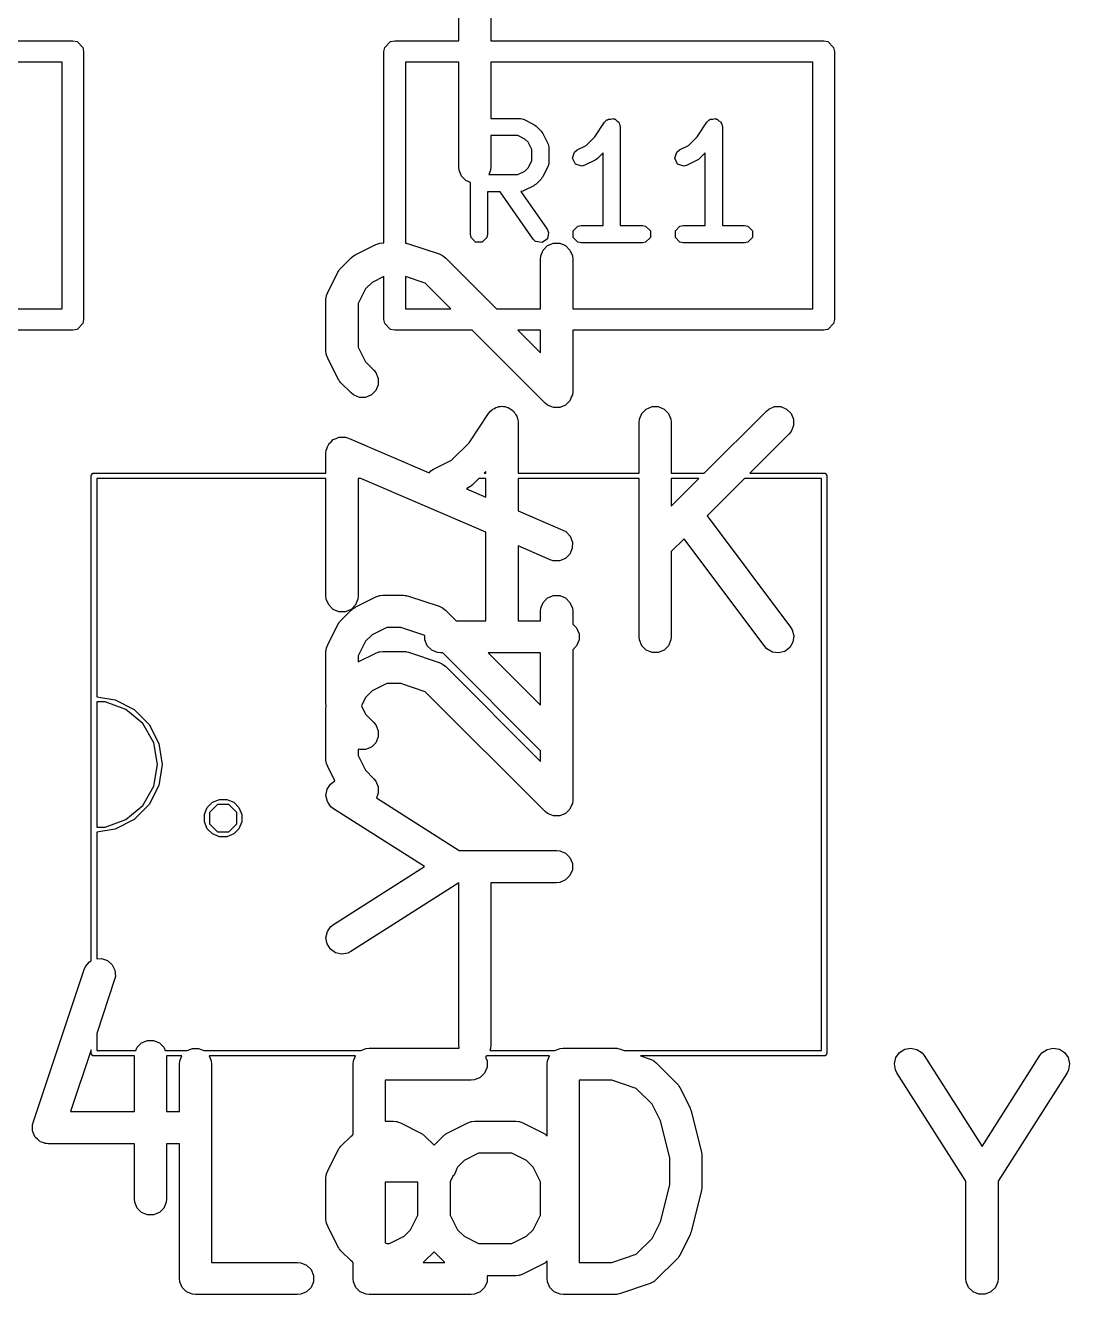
# Model space of a CAD drawing. Extents: x 0.58 to 7.69, y -5.21 to -0.56.
# Drawn here: x 4.4873 to 4.679, y -2.2268 to -1.9937 of the extents above; entities that cross this region are included whole.
import ezdxf

# ---------------------------------------------------------------- set-up
doc = ezdxf.new("R2010")
doc.units = 0
doc.header["$MEASUREMENT"] = 0
doc.layers.add('BLACK', color=7, linetype='CONTINUOUS')

msp = doc.modelspace()

# ---------------------------------------------------------------- linework, layer by layer
at = {"layer": 'BLACK', "linetype": 'CONTINUOUS'}
for p, q in [((4.56688, -1.99656), (4.56688, -1.98977)), ((4.57279, -1.98977), (4.57279, -1.99656)), ((4.41732, -1.99656), (4.49606, -1.99656)), ((4.49606, -1.99656), (4.49682, -1.99671)), ((4.49682, -1.99671), (4.49788, -1.99778)), ((4.5533, -1.99778), (4.55436, -1.99671)), ((4.55436, -1.99671), (4.55512, -1.99656)), ((4.55512, -1.99656), (4.56688, -1.99656)), ((4.57279, -1.99656), (4.63386, -1.99656)), ((4.63386, -1.99656), (4.63461, -1.99671)), ((4.63461, -1.99671), (4.63568, -1.99778)), ((4.49788, -1.99778), (4.49803, -1.99853)), ((4.49803, -1.99853), (4.49803, -2.04774)), ((4.55315, -1.99853), (4.5533, -1.99778)), ((4.55315, -2.03368), (4.55315, -1.99853)), ((4.63568, -1.99778), (4.63583, -1.99853)), ((4.63583, -1.99853), (4.63583, -2.04774)), ((4.49409, -2.0005), (4.41929, -2.0005)), ((4.49409, -2.04578), (4.49409, -2.0005)), ((4.56688, -2.0005), (4.55709, -2.0005)), ((4.55709, -2.0005), (4.55709, -2.03371)), ((4.56688, -2.01976), (4.56688, -2.0005)), ((4.57279, -2.0005), (4.57279, -2.01082)), ((4.63189, -2.0005), (4.57279, -2.0005)), ((4.63189, -2.04578), (4.63189, -2.0005)), ((4.57279, -2.01082), (4.57808, -2.01082)), ((4.57808, -2.01082), (4.57816, -2.01084)), ((4.57816, -2.01084), (4.5782, -2.01082)), ((4.5782, -2.01082), (4.57844, -2.01089)), ((4.57844, -2.01089), (4.57869, -2.01094)), ((4.57869, -2.01094), (4.57871, -2.01097)), ((4.57871, -2.01097), (4.57879, -2.01099)), ((4.59424, -2.01106), (4.59435, -2.01094)), ((4.59435, -2.01094), (4.59481, -2.01094)), ((4.59481, -2.01094), (4.59526, -2.01085)), ((4.59526, -2.01085), (4.5954, -2.01094)), ((4.5954, -2.01094), (4.59556, -2.01094)), ((4.59556, -2.01094), (4.59588, -2.01126)), ((4.61299, -2.01106), (4.6131, -2.01094)), ((4.6131, -2.01094), (4.61356, -2.01094)), ((4.61356, -2.01094), (4.61401, -2.01085)), ((4.61401, -2.01085), (4.61415, -2.01094)), ((4.61415, -2.01094), (4.61431, -2.01094)), ((4.61431, -2.01094), (4.61463, -2.01126)), ((4.57879, -2.01099), (4.58066, -2.01192)), ((4.58066, -2.01192), (4.58086, -2.01208)), ((4.58086, -2.01208), (4.58107, -2.01222)), ((4.58107, -2.01222), (4.58201, -2.01316)), ((4.58201, -2.01316), (4.58215, -2.01337)), ((4.59186, -2.0142), (4.59365, -2.01152)), ((4.59365, -2.01152), (4.59408, -2.01109)), ((4.59408, -2.01109), (4.59424, -2.01106)), ((4.59588, -2.01126), (4.59627, -2.01152)), ((4.59627, -2.01152), (4.5963, -2.01168)), ((4.5963, -2.01168), (4.59641, -2.01179)), ((4.59641, -2.01179), (4.59653, -2.0124)), ((4.59653, -2.0124), (4.59653, -2.03051)), ((4.61061, -2.0142), (4.61239, -2.01152)), ((4.61239, -2.01152), (4.61283, -2.01109)), ((4.61283, -2.01109), (4.61299, -2.01106)), ((4.61463, -2.01126), (4.61501, -2.01152)), ((4.61501, -2.01152), (4.61504, -2.01168)), ((4.61504, -2.01168), (4.61516, -2.01179)), ((4.61516, -2.01179), (4.61528, -2.0124)), ((4.61528, -2.0124), (4.61528, -2.03051)), ((4.57771, -2.01397), (4.57279, -2.01397)), ((4.57279, -2.01397), (4.57279, -2.01976)), ((4.57903, -2.01463), (4.57771, -2.01397)), ((4.5796, -2.0152), (4.57903, -2.01463)), ((4.58026, -2.01652), (4.5796, -2.0152)), ((4.58215, -2.01337), (4.5823, -2.01357)), ((4.5823, -2.01357), (4.58324, -2.01544)), ((4.58324, -2.01544), (4.58326, -2.01552)), ((4.58326, -2.01552), (4.58329, -2.01554)), ((4.58329, -2.01554), (4.58334, -2.01579)), ((4.59027, -2.01579), (4.59186, -2.0142)), ((4.60902, -2.01579), (4.61061, -2.0142)), ((4.58026, -2.01859), (4.58026, -2.01652)), ((4.58334, -2.01579), (4.5834, -2.01603)), ((4.5834, -2.01603), (4.58339, -2.01607)), ((4.58339, -2.01607), (4.58341, -2.01615)), ((4.58341, -2.01615), (4.58341, -2.01896)), ((4.58776, -2.01813), (4.58814, -2.01699)), ((4.58814, -2.01699), (4.58863, -2.01661)), ((4.58863, -2.01661), (4.59027, -2.01579)), ((4.59338, -2.01713), (4.59232, -2.0182)), ((4.59338, -2.03051), (4.59338, -2.01713)), ((4.60651, -2.01813), (4.60689, -2.01699)), ((4.60689, -2.01699), (4.60738, -2.01661)), ((4.60738, -2.01661), (4.60902, -2.01579)), ((4.61213, -2.01713), (4.61107, -2.0182)), ((4.61213, -2.03051), (4.61213, -2.01713)), ((4.56694, -2.02034), (4.56688, -2.01976)), ((4.57279, -2.01976), (4.57273, -2.02034)), ((4.57903, -2.02048), (4.5796, -2.0199)), ((4.5796, -2.0199), (4.58026, -2.01859)), ((4.58324, -2.01966), (4.5823, -2.02154)), ((4.58326, -2.01959), (4.58324, -2.01966)), ((4.58329, -2.01956), (4.58326, -2.01959)), ((4.58334, -2.01931), (4.58329, -2.01956)), ((4.5834, -2.01907), (4.58334, -2.01931)), ((4.58341, -2.01896), (4.58339, -2.01903)), ((4.58339, -2.01903), (4.5834, -2.01907)), ((4.5883, -2.01921), (4.58776, -2.01813)), ((4.58944, -2.01959), (4.5883, -2.01921)), ((4.59004, -2.01943), (4.58944, -2.01959)), ((4.59191, -2.01849), (4.59004, -2.01943)), ((4.59211, -2.01834), (4.59191, -2.01849)), ((4.59232, -2.0182), (4.59211, -2.01834)), ((4.60705, -2.01921), (4.60651, -2.01813)), ((4.60819, -2.01959), (4.60705, -2.01921)), ((4.60878, -2.01943), (4.60819, -2.01959)), ((4.61066, -2.01849), (4.60878, -2.01943)), ((4.61086, -2.01834), (4.61066, -2.01849)), ((4.61107, -2.0182), (4.61086, -2.01834)), ((4.56738, -2.0214), (4.56694, -2.02034)), ((4.5682, -2.02222), (4.56738, -2.0214)), ((4.56901, -2.02256), (4.5682, -2.02222)), ((4.56901, -2.03208), (4.56901, -2.02256)), ((4.57273, -2.02034), (4.5724, -2.02113)), ((4.5724, -2.02113), (4.57771, -2.02113)), ((4.57771, -2.02113), (4.57903, -2.02048)), ((4.58201, -2.02195), (4.58107, -2.02288)), ((4.58215, -2.02174), (4.58201, -2.02195)), ((4.5823, -2.02154), (4.58215, -2.02174)), ((4.57445, -2.02428), (4.57216, -2.02428)), ((4.57216, -2.02428), (4.57216, -2.03208)), ((4.58054, -2.03298), (4.57445, -2.02428)), ((4.57844, -2.02421), (4.57828, -2.02426)), ((4.57828, -2.02426), (4.58312, -2.03118)), ((4.57869, -2.02416), (4.57844, -2.02421)), ((4.57871, -2.02414), (4.57869, -2.02416)), ((4.57879, -2.02412), (4.57871, -2.02414)), ((4.58066, -2.02318), (4.57879, -2.02412)), ((4.58086, -2.02302), (4.58066, -2.02318)), ((4.58107, -2.02288), (4.58086, -2.02302)), ((4.58312, -2.03118), (4.58337, -2.03174)), ((4.58337, -2.03174), (4.58316, -2.03293)), ((4.58788, -2.03148), (4.58873, -2.03063)), ((4.58788, -2.03268), (4.58788, -2.03148)), ((4.58873, -2.03063), (4.58933, -2.03051)), ((4.58933, -2.03051), (4.59338, -2.03051)), ((4.59653, -2.03051), (4.60058, -2.03051)), ((4.60058, -2.03051), (4.60118, -2.03063)), ((4.60118, -2.03063), (4.60204, -2.03148)), ((4.60204, -2.03148), (4.60204, -2.03268)), ((4.60663, -2.03148), (4.60748, -2.03063)), ((4.60663, -2.03268), (4.60663, -2.03148)), ((4.60748, -2.03063), (4.60808, -2.03051)), ((4.60808, -2.03051), (4.61213, -2.03051)), ((4.61528, -2.03051), (4.61933, -2.03051)), ((4.61933, -2.03051), (4.61993, -2.03063)), ((4.61993, -2.03063), (4.62078, -2.03148)), ((4.62078, -2.03148), (4.62078, -2.03268)), ((4.54789, -2.03587), (4.55164, -2.034)), ((4.55164, -2.034), (4.55218, -2.03379)), ((4.55218, -2.03379), (4.55229, -2.03378)), ((4.55229, -2.03378), (4.55239, -2.03374)), ((4.55239, -2.03374), (4.55296, -2.03368)), ((4.55296, -2.03368), (4.55315, -2.03368)), ((4.55709, -2.03371), (4.55719, -2.03373)), ((4.55719, -2.03373), (4.55729, -2.03374)), ((4.55729, -2.03374), (4.55736, -2.03377)), ((4.55736, -2.03377), (4.55765, -2.03383)), ((4.55765, -2.03383), (4.56327, -2.03571)), ((4.56913, -2.03268), (4.56901, -2.03208)), ((4.56998, -2.03354), (4.56913, -2.03268)), ((4.57119, -2.03354), (4.56998, -2.03354)), ((4.57204, -2.03268), (4.57119, -2.03354)), ((4.57216, -2.03208), (4.57204, -2.03268)), ((4.58099, -2.03341), (4.58054, -2.03298)), ((4.58217, -2.03362), (4.58099, -2.03341)), ((4.58316, -2.03293), (4.58217, -2.03362)), ((4.58238, -2.035), (4.58319, -2.03418)), ((4.58319, -2.03418), (4.58426, -2.03374)), ((4.58426, -2.03374), (4.58541, -2.03374)), ((4.58541, -2.03374), (4.58648, -2.03418)), ((4.58648, -2.03418), (4.58729, -2.035)), ((4.58873, -2.03354), (4.58788, -2.03268)), ((4.58933, -2.03366), (4.58873, -2.03354)), ((4.60058, -2.03366), (4.58933, -2.03366)), ((4.60118, -2.03354), (4.60058, -2.03366)), ((4.60204, -2.03268), (4.60118, -2.03354)), ((4.60748, -2.03354), (4.60663, -2.03268)), ((4.60808, -2.03366), (4.60748, -2.03354)), ((4.61933, -2.03366), (4.60808, -2.03366)), ((4.61993, -2.03354), (4.61933, -2.03366)), ((4.62078, -2.03268), (4.61993, -2.03354)), ((4.54525, -2.0383), (4.54713, -2.03642)), ((4.54713, -2.03642), (4.54735, -2.03624)), ((4.54735, -2.03624), (4.5474, -2.03618)), ((4.5474, -2.03618), (4.54749, -2.03612)), ((4.54749, -2.03612), (4.54757, -2.03606)), ((4.54757, -2.03606), (4.54765, -2.03603)), ((4.54765, -2.03603), (4.54789, -2.03587)), ((4.56327, -2.03571), (4.5638, -2.03595)), ((4.5638, -2.03595), (4.56388, -2.03602)), ((4.56388, -2.03602), (4.56398, -2.03606)), ((4.56398, -2.03606), (4.56443, -2.03642)), ((4.56443, -2.03642), (4.57378, -2.04578)), ((4.58188, -2.03664), (4.58194, -2.03606)), ((4.58194, -2.03606), (4.58238, -2.035)), ((4.58729, -2.035), (4.58773, -2.03606)), ((4.58773, -2.03606), (4.58779, -2.03664)), ((4.5447, -2.03907), (4.54486, -2.03882)), ((4.54486, -2.03882), (4.54488, -2.03875)), ((4.54488, -2.03875), (4.54495, -2.03866)), ((4.54495, -2.03866), (4.54501, -2.03858)), ((4.54501, -2.03858), (4.54507, -2.03852)), ((4.54507, -2.03852), (4.54525, -2.0383)), ((4.58188, -2.04578), (4.58188, -2.03664)), ((4.58779, -2.03664), (4.58779, -2.04578)), ((4.54282, -2.04281), (4.5447, -2.03907)), ((4.55096, -2.04094), (4.54977, -2.04213)), ((4.55315, -2.03984), (4.55096, -2.04094)), ((4.55315, -2.04774), (4.55315, -2.03984)), ((4.56074, -2.04109), (4.55709, -2.03987)), ((4.55709, -2.03987), (4.55709, -2.04578)), ((4.56543, -2.04578), (4.56074, -2.04109)), ((4.54251, -2.04414), (4.54257, -2.04356)), ((4.54257, -2.04356), (4.54261, -2.04346)), ((4.54261, -2.04346), (4.54262, -2.04336)), ((4.54262, -2.04336), (4.54282, -2.04281)), ((4.54977, -2.04213), (4.54842, -2.04483)), ((4.41929, -2.04578), (4.49409, -2.04578)), ((4.54251, -2.05351), (4.54251, -2.04414)), ((4.54842, -2.04483), (4.54842, -2.05281)), ((4.55709, -2.04578), (4.56543, -2.04578)), ((4.57378, -2.04578), (4.58188, -2.04578)), ((4.58779, -2.04578), (4.63189, -2.04578)), ((4.49803, -2.04774), (4.49788, -2.0485)), ((4.5533, -2.0485), (4.55315, -2.04774)), ((4.63583, -2.04774), (4.63568, -2.0485)), ((4.49606, -2.04971), (4.41732, -2.04971)), ((4.49682, -2.04956), (4.49606, -2.04971)), ((4.49788, -2.0485), (4.49682, -2.04956)), ((4.55436, -2.04956), (4.5533, -2.0485)), ((4.55512, -2.04971), (4.55436, -2.04956)), ((4.56936, -2.04971), (4.55512, -2.04971)), ((4.58275, -2.0631), (4.56936, -2.04971)), ((4.57772, -2.04971), (4.58188, -2.05388)), ((4.58188, -2.04971), (4.57772, -2.04971)), ((4.58188, -2.05388), (4.58188, -2.04971)), ((4.63386, -2.04971), (4.58779, -2.04971)), ((4.58779, -2.04971), (4.58779, -2.06101)), ((4.63461, -2.04956), (4.63386, -2.04971)), ((4.63568, -2.0485), (4.63461, -2.04956)), ((4.54842, -2.05281), (4.54977, -2.05551)), ((4.54257, -2.05409), (4.54251, -2.05351)), ((4.54261, -2.05418), (4.54257, -2.05409)), ((4.54262, -2.05429), (4.54261, -2.05418)), ((4.54282, -2.05483), (4.54262, -2.05429)), ((4.5447, -2.05858), (4.54282, -2.05483)), ((4.54977, -2.05551), (4.5513, -2.05705)), ((4.5513, -2.05705), (4.55167, -2.05749)), ((4.55167, -2.05749), (4.55211, -2.05856)), ((4.54486, -2.05883), (4.5447, -2.05858)), ((4.54488, -2.0589), (4.54486, -2.05883)), ((4.54495, -2.05898), (4.54488, -2.0589)), ((4.54501, -2.05907), (4.54495, -2.05898)), ((4.54507, -2.05912), (4.54501, -2.05907)), ((4.54525, -2.05935), (4.54507, -2.05912)), ((4.54713, -2.06122), (4.54525, -2.05935)), ((4.55211, -2.05971), (4.55167, -2.06077)), ((4.55211, -2.05856), (4.55211, -2.05971)), ((4.54757, -2.06159), (4.54713, -2.06122)), ((4.54864, -2.06203), (4.54757, -2.06159)), ((4.54979, -2.06203), (4.54864, -2.06203)), ((4.55086, -2.06159), (4.54979, -2.06203)), ((4.55167, -2.06077), (4.55086, -2.06159)), ((4.5876, -2.0619), (4.58729, -2.06265)), ((4.58773, -2.06158), (4.5876, -2.0619)), ((4.58779, -2.06101), (4.58773, -2.06158)), ((4.57235, -2.06499), (4.57271, -2.06455)), ((4.57271, -2.06455), (4.57296, -2.06439)), ((4.57296, -2.06439), (4.57316, -2.06418)), ((4.57316, -2.06418), (4.57343, -2.06407)), ((4.57343, -2.06407), (4.57367, -2.06391)), ((4.57367, -2.06391), (4.57396, -2.06385)), ((4.57396, -2.06385), (4.57423, -2.06374)), ((4.57423, -2.06374), (4.57452, -2.06374)), ((4.57452, -2.06374), (4.5748, -2.06368)), ((4.5748, -2.06368), (4.57509, -2.06374)), ((4.57509, -2.06374), (4.57538, -2.06374)), ((4.57538, -2.06374), (4.57565, -2.06385)), ((4.57565, -2.06385), (4.57593, -2.06391)), ((4.57593, -2.06391), (4.57617, -2.06407)), ((4.57617, -2.06407), (4.57644, -2.06418)), ((4.57644, -2.06418), (4.57665, -2.06438)), ((4.57665, -2.06438), (4.57689, -2.06454)), ((4.57689, -2.06454), (4.57705, -2.06479)), ((4.58319, -2.06346), (4.58275, -2.0631)), ((4.58395, -2.06377), (4.58319, -2.06346)), ((4.58426, -2.0639), (4.58395, -2.06377)), ((4.58541, -2.0639), (4.58426, -2.0639)), ((4.58426, -2.0639), (4.58426, -2.0639)), ((4.58648, -2.06346), (4.58541, -2.0639)), ((4.58729, -2.06265), (4.58648, -2.06346)), ((4.60047, -2.06499), (4.60128, -2.06418)), ((4.60128, -2.06418), (4.60235, -2.06374)), ((4.60235, -2.06374), (4.6035, -2.06374)), ((4.6035, -2.06374), (4.60457, -2.06418)), ((4.60457, -2.06418), (4.60538, -2.06499)), ((4.61194, -2.07594), (4.62333, -2.06455)), ((4.62333, -2.06455), (4.62378, -2.06418)), ((4.62378, -2.06418), (4.62485, -2.06374)), ((4.62485, -2.06374), (4.626, -2.06374)), ((4.626, -2.06374), (4.62706, -2.06418)), ((4.62706, -2.06418), (4.62788, -2.06499)), ((4.56876, -2.07038), (4.57235, -2.065)), ((4.57235, -2.065), (4.57235, -2.06499)), ((4.57235, -2.06499), (4.57235, -2.06499)), ((4.57235, -2.065), (4.57235, -2.065)), ((4.57705, -2.06479), (4.57726, -2.06499)), ((4.57726, -2.06499), (4.57737, -2.06526)), ((4.57737, -2.06526), (4.57753, -2.0655)), ((4.57753, -2.0655), (4.57759, -2.06579)), ((4.57759, -2.06579), (4.5777, -2.06606)), ((4.5777, -2.06606), (4.57776, -2.06663)), ((4.57776, -2.06663), (4.57776, -2.06663)), ((4.57776, -2.06663), (4.57776, -2.06663)), ((4.57776, -2.06663), (4.57776, -2.06663)), ((4.57776, -2.06663), (4.57776, -2.07594)), ((4.59997, -2.06663), (4.60003, -2.06606)), ((4.59997, -2.07594), (4.59997, -2.06663)), ((4.60003, -2.06606), (4.60047, -2.06499)), ((4.60538, -2.06499), (4.60582, -2.06606)), ((4.60582, -2.06606), (4.60588, -2.06663)), ((4.60588, -2.06663), (4.60588, -2.07594)), ((4.62788, -2.06499), (4.62832, -2.06606)), ((4.62832, -2.06606), (4.62832, -2.06721)), ((4.62751, -2.06872), (4.6203, -2.07594)), ((4.62788, -2.06828), (4.62751, -2.06872)), ((4.62832, -2.06721), (4.62788, -2.06828)), ((4.54258, -2.07165), (4.5428, -2.07113)), ((4.5428, -2.07113), (4.54301, -2.07062)), ((4.54301, -2.07062), (4.54302, -2.0706)), ((4.54302, -2.0706), (4.54303, -2.07059)), ((4.54303, -2.07059), (4.54343, -2.0702)), ((4.54343, -2.0702), (4.54382, -2.0698)), ((4.54382, -2.0698), (4.54384, -2.06979)), ((4.54384, -2.06979), (4.54385, -2.06978)), ((4.54385, -2.06978), (4.54437, -2.06957)), ((4.54437, -2.06957), (4.54489, -2.06936)), ((4.54489, -2.06936), (4.54491, -2.06936)), ((4.54491, -2.06936), (4.54492, -2.06935)), ((4.54492, -2.06935), (4.54548, -2.06936)), ((4.54548, -2.06936), (4.54604, -2.06936)), ((4.54604, -2.06936), (4.54606, -2.06937)), ((4.54606, -2.06937), (4.54608, -2.06937)), ((4.54608, -2.06937), (4.54663, -2.06954)), ((4.54663, -2.06954), (4.56145, -2.07589)), ((4.56555, -2.07358), (4.56876, -2.07038)), ((4.54251, -2.07226), (4.54257, -2.07168)), ((4.54251, -2.07594), (4.54251, -2.07226)), ((4.54257, -2.07168), (4.54258, -2.07166)), ((4.54258, -2.07166), (4.54258, -2.07165)), ((4.56223, -2.07524), (4.56555, -2.07358)), ((4.49947, -2.07625), (4.49974, -2.07598)), ((4.49974, -2.07598), (4.49993, -2.07594)), ((4.49993, -2.07594), (4.54251, -2.07594)), ((4.56145, -2.07589), (4.56174, -2.07555)), ((4.56174, -2.07555), (4.56223, -2.07524)), ((4.57185, -2.07564), (4.57155, -2.07594)), ((4.57155, -2.07594), (4.57185, -2.07594)), ((4.57185, -2.07594), (4.57185, -2.07564)), ((4.57776, -2.07594), (4.59997, -2.07594)), ((4.60588, -2.07594), (4.61194, -2.07594)), ((4.6203, -2.07594), (4.63393, -2.07594)), ((4.63393, -2.07594), (4.63412, -2.07598)), ((4.63412, -2.07598), (4.63439, -2.07625)), ((4.49943, -2.07644), (4.49947, -2.07625)), ((4.49943, -2.16551), (4.49943, -2.07644)), ((4.54251, -2.07694), (4.50043, -2.07694)), ((4.50043, -2.07694), (4.50043, -2.11702)), ((4.54251, -2.0985), (4.54251, -2.07694)), ((4.54842, -2.07694), (4.54842, -2.0985)), ((4.54889, -2.07694), (4.54842, -2.07694)), ((4.57185, -2.08678), (4.54889, -2.07694)), ((4.56887, -2.07849), (4.56862, -2.07865)), ((4.56894, -2.07846), (4.56887, -2.07849)), ((4.56903, -2.0784), (4.56894, -2.07846)), ((4.56911, -2.07834), (4.56903, -2.0784)), ((4.56917, -2.07828), (4.56911, -2.07834)), ((4.56939, -2.0781), (4.56917, -2.07828)), ((4.57055, -2.07694), (4.56939, -2.0781)), ((4.57185, -2.07694), (4.57055, -2.07694)), ((4.57185, -2.08035), (4.57185, -2.07694)), ((4.59997, -2.07694), (4.57776, -2.07694)), ((4.57776, -2.07694), (4.57776, -2.08288)), ((4.59997, -2.106), (4.59997, -2.07694)), ((4.60588, -2.07694), (4.60588, -2.082)), ((4.60588, -2.082), (4.61094, -2.07694)), ((4.61094, -2.07694), (4.60588, -2.07694)), ((4.6193, -2.07694), (4.61245, -2.08378)), ((4.63343, -2.07694), (4.6193, -2.07694)), ((4.63343, -2.18194), (4.63343, -2.07694)), ((4.63439, -2.07625), (4.63443, -2.07644)), ((4.63443, -2.07644), (4.63443, -2.18244)), ((4.56862, -2.07865), (4.56828, -2.07882)), ((4.56828, -2.07882), (4.57185, -2.08035)), ((4.57776, -2.08288), (4.586, -2.08642)), ((4.61245, -2.08378), (4.62778, -2.10423)), ((4.57185, -2.10305), (4.57185, -2.08678)), ((4.586, -2.08642), (4.58651, -2.08669)), ((4.58651, -2.08669), (4.58731, -2.08752)), ((4.58731, -2.08752), (4.58774, -2.08859)), ((4.58367, -2.09184), (4.57776, -2.08931)), ((4.57776, -2.08931), (4.57776, -2.10305)), ((4.58772, -2.08974), (4.58727, -2.0908)), ((4.58774, -2.08859), (4.58772, -2.08974)), ((4.60823, -2.088), (4.60588, -2.09035)), ((4.62306, -2.10778), (4.60823, -2.088)), ((4.58422, -2.09202), (4.58367, -2.09184)), ((4.58538, -2.09203), (4.58422, -2.09202)), ((4.58645, -2.0916), (4.58538, -2.09203)), ((4.58727, -2.0908), (4.58645, -2.0916)), ((4.60588, -2.09035), (4.60588, -2.106)), ((4.54257, -2.09908), (4.54251, -2.0985)), ((4.54301, -2.10014), (4.54257, -2.09908)), ((4.54789, -2.10055), (4.55164, -2.09867)), ((4.54836, -2.09908), (4.54792, -2.10014)), ((4.54842, -2.0985), (4.54836, -2.09908)), ((4.55164, -2.09867), (4.55218, -2.09847)), ((4.55218, -2.09847), (4.55229, -2.09846)), ((4.55229, -2.09846), (4.55239, -2.09842)), ((4.55239, -2.09842), (4.55296, -2.09836)), ((4.55296, -2.09836), (4.55671, -2.09836)), ((4.55671, -2.09836), (4.55701, -2.09839)), ((4.55701, -2.09839), (4.55708, -2.09839)), ((4.55708, -2.09839), (4.55719, -2.09841)), ((4.55719, -2.09841), (4.55729, -2.09842)), ((4.55729, -2.09842), (4.55736, -2.09845)), ((4.55736, -2.09845), (4.55765, -2.09851)), ((4.55765, -2.09851), (4.56327, -2.10039)), ((4.58238, -2.09968), (4.58319, -2.09886)), ((4.58319, -2.09886), (4.58426, -2.09842)), ((4.58426, -2.09842), (4.58541, -2.09842)), ((4.58541, -2.09842), (4.58648, -2.09886)), ((4.58648, -2.09886), (4.58729, -2.09968)), ((4.54382, -2.10096), (4.54301, -2.10014)), ((4.54489, -2.1014), (4.54382, -2.10096)), ((4.54604, -2.1014), (4.54489, -2.1014)), ((4.54525, -2.10298), (4.54713, -2.1011)), ((4.54711, -2.10096), (4.54604, -2.1014)), ((4.54792, -2.10014), (4.54711, -2.10096)), ((4.54713, -2.1011), (4.54735, -2.10092)), ((4.54735, -2.10092), (4.5474, -2.10086)), ((4.5474, -2.10086), (4.54749, -2.1008)), ((4.54749, -2.1008), (4.54757, -2.10074)), ((4.54757, -2.10074), (4.54765, -2.10071)), ((4.54765, -2.10071), (4.54789, -2.10055)), ((4.56327, -2.10039), (4.5638, -2.10063)), ((4.5638, -2.10063), (4.56388, -2.10069)), ((4.56388, -2.10069), (4.56398, -2.10074)), ((4.56398, -2.10074), (4.56443, -2.1011)), ((4.56443, -2.1011), (4.56638, -2.10305)), ((4.58188, -2.10132), (4.58194, -2.10074)), ((4.58188, -2.10305), (4.58188, -2.10132)), ((4.58194, -2.10074), (4.58238, -2.09968)), ((4.58729, -2.09968), (4.58773, -2.10074)), ((4.58773, -2.10074), (4.58779, -2.10132)), ((4.58779, -2.10132), (4.58779, -2.10365)), ((4.54282, -2.10749), (4.5447, -2.10374)), ((4.5447, -2.10374), (4.54486, -2.1035)), ((4.54486, -2.1035), (4.54488, -2.10342)), ((4.54488, -2.10342), (4.54495, -2.10334)), ((4.54495, -2.10334), (4.54501, -2.10325)), ((4.54501, -2.10325), (4.54507, -2.1032)), ((4.54507, -2.1032), (4.54525, -2.10298)), ((4.56638, -2.10305), (4.57185, -2.10305)), ((4.57776, -2.10305), (4.58188, -2.10305)), ((4.58779, -2.10365), (4.58851, -2.10436)), ((4.55096, -2.10562), (4.54977, -2.10681)), ((4.55366, -2.10427), (4.55096, -2.10562)), ((4.55623, -2.10427), (4.55366, -2.10427)), ((4.56066, -2.10574), (4.55623, -2.10427)), ((4.56066, -2.10658), (4.56066, -2.10574)), ((4.58851, -2.10436), (4.58895, -2.10543)), ((4.58895, -2.10543), (4.58895, -2.10658)), ((4.60003, -2.10658), (4.59997, -2.106)), ((4.60588, -2.106), (4.60582, -2.10658)), ((4.62778, -2.10423), (4.62808, -2.10473)), ((4.62808, -2.10473), (4.62837, -2.10584)), ((4.62837, -2.10584), (4.62821, -2.10698)), ((4.54251, -2.10881), (4.54257, -2.10824)), ((4.54251, -2.11819), (4.54251, -2.10881)), ((4.54257, -2.10824), (4.54261, -2.10814)), ((4.54261, -2.10814), (4.54262, -2.10803)), ((4.54262, -2.10803), (4.54282, -2.10749)), ((4.54977, -2.10681), (4.54842, -2.10951)), ((4.55164, -2.10899), (4.55218, -2.10878)), ((4.55218, -2.10878), (4.55229, -2.10877)), ((4.55229, -2.10877), (4.55239, -2.10873)), ((4.55239, -2.10873), (4.55296, -2.10867)), ((4.55296, -2.10867), (4.55671, -2.10867)), ((4.55671, -2.10867), (4.55701, -2.1087)), ((4.55701, -2.1087), (4.55708, -2.1087)), ((4.55708, -2.1087), (4.55719, -2.10872)), ((4.55719, -2.10872), (4.55729, -2.10873)), ((4.55729, -2.10873), (4.55736, -2.10876)), ((4.55736, -2.10876), (4.55765, -2.10883)), ((4.55765, -2.10883), (4.56327, -2.1107)), ((4.5611, -2.10765), (4.56066, -2.10658)), ((4.56191, -2.10846), (4.5611, -2.10765)), ((4.56298, -2.1089), (4.56191, -2.10846)), ((4.58851, -2.10765), (4.58779, -2.10836)), ((4.58779, -2.10836), (4.58779, -2.11163)), ((4.58895, -2.10658), (4.58851, -2.10765)), ((4.60047, -2.10765), (4.60003, -2.10658)), ((4.60128, -2.10846), (4.60047, -2.10765)), ((4.60235, -2.1089), (4.60128, -2.10846)), ((4.60457, -2.10846), (4.6035, -2.1089)), ((4.60538, -2.10765), (4.60457, -2.10846)), ((4.60582, -2.10658), (4.60538, -2.10765)), ((4.62345, -2.1082), (4.62306, -2.10778)), ((4.62444, -2.10879), (4.62345, -2.1082)), ((4.62558, -2.10895), (4.62444, -2.10879)), ((4.6267, -2.10867), (4.62558, -2.10895)), ((4.62762, -2.10798), (4.6267, -2.10867)), ((4.62821, -2.10698), (4.62762, -2.10798)), ((4.54842, -2.1106), (4.55164, -2.10899)), ((4.54842, -2.10951), (4.54842, -2.1106)), ((4.56355, -2.10896), (4.56298, -2.1089)), ((4.56327, -2.1107), (4.5638, -2.11094)), ((4.56393, -2.10896), (4.56355, -2.10896)), ((4.5638, -2.11094), (4.56388, -2.11101)), ((4.56388, -2.11101), (4.56398, -2.11105)), ((4.58188, -2.12691), (4.56393, -2.10896)), ((4.56398, -2.11105), (4.56443, -2.11141)), ((4.57228, -2.10896), (4.58188, -2.11856)), ((4.58188, -2.10896), (4.57228, -2.10896)), ((4.58188, -2.11856), (4.58188, -2.10896)), ((4.6035, -2.1089), (4.60235, -2.1089)), ((4.56443, -2.11141), (4.58188, -2.12887)), ((4.58779, -2.11163), (4.58779, -2.136)), ((4.55366, -2.11458), (4.55096, -2.11593)), ((4.55623, -2.11458), (4.55366, -2.11458)), ((4.56074, -2.11608), (4.55623, -2.11458)), ((4.50043, -2.11702), (4.50379, -2.11755)), ((4.50196, -2.11794), (4.50043, -2.11794)), ((4.50043, -2.11794), (4.50043, -2.14094)), ((4.50577, -2.11932), (4.50196, -2.11794)), ((4.50379, -2.11755), (4.50728, -2.11932)), ((4.54977, -2.11713), (4.549, -2.11866)), ((4.55096, -2.11593), (4.54977, -2.11713)), ((4.58275, -2.13809), (4.56074, -2.11608)), ((4.50887, -2.12193), (4.50577, -2.11932)), ((4.50728, -2.11932), (4.51004, -2.12209)), ((4.54256, -2.11866), (4.54251, -2.11819)), ((4.54251, -2.11913), (4.54256, -2.11866)), ((4.54251, -2.1285), (4.54251, -2.11913)), ((4.549, -2.11866), (4.54977, -2.12019)), ((4.54977, -2.12019), (4.5513, -2.12172)), ((4.5109, -2.12544), (4.50887, -2.12193)), ((4.51004, -2.12209), (4.51182, -2.12557)), ((4.5513, -2.12172), (4.55167, -2.12217)), ((4.55167, -2.12217), (4.55211, -2.12324)), ((4.55211, -2.12439), (4.55167, -2.12545)), ((4.55211, -2.12324), (4.55211, -2.12439)), ((4.51161, -2.12944), (4.5109, -2.12544)), ((4.51182, -2.12557), (4.51243, -2.12944)), ((4.54864, -2.12671), (4.54842, -2.12662)), ((4.54842, -2.12662), (4.54842, -2.1278)), ((4.54979, -2.12671), (4.54864, -2.12671)), ((4.55086, -2.12627), (4.54979, -2.12671)), ((4.55167, -2.12545), (4.55086, -2.12627)), ((4.58188, -2.12887), (4.58188, -2.12691)), ((4.5109, -2.13343), (4.51161, -2.12944)), ((4.51243, -2.12944), (4.51182, -2.1333)), ((4.54257, -2.12908), (4.54251, -2.1285)), ((4.54261, -2.12917), (4.54257, -2.12908)), ((4.54262, -2.12928), (4.54261, -2.12917)), ((4.54282, -2.12982), (4.54262, -2.12928)), ((4.54414, -2.13245), (4.54282, -2.12982)), ((4.54842, -2.1278), (4.54977, -2.1305)), ((4.54977, -2.1305), (4.5513, -2.13204)), ((4.5513, -2.13204), (4.55167, -2.13248)), ((4.50887, -2.13694), (4.5109, -2.13343)), ((4.51182, -2.1333), (4.51004, -2.13678)), ((4.54251, -2.13513), (4.54271, -2.13399)), ((4.54271, -2.13399), (4.54333, -2.13302)), ((4.54333, -2.13302), (4.54414, -2.13245)), ((4.55167, -2.13248), (4.55211, -2.13355)), ((4.55211, -2.13355), (4.55211, -2.1347)), ((4.51004, -2.13678), (4.50728, -2.13955)), ((4.52071, -2.13734), (4.52168, -2.13637)), ((4.52259, -2.13678), (4.52112, -2.13824)), ((4.52168, -2.13637), (4.52294, -2.13585)), ((4.52466, -2.13678), (4.52259, -2.13678)), ((4.52294, -2.13585), (4.5243, -2.13585)), ((4.5243, -2.13585), (4.52557, -2.13637)), ((4.52612, -2.13824), (4.52466, -2.13678)), ((4.52557, -2.13637), (4.52653, -2.13734)), ((4.54276, -2.13625), (4.54251, -2.13513)), ((4.54342, -2.1372), (4.54276, -2.13625)), ((4.55211, -2.1347), (4.55175, -2.13556)), ((4.55175, -2.13556), (4.56695, -2.14523)), ((4.58773, -2.13657), (4.5876, -2.13689)), ((4.58779, -2.136), (4.58773, -2.13657)), ((4.50577, -2.13955), (4.50887, -2.13694)), ((4.52019, -2.1386), (4.52034, -2.13824)), ((4.52019, -2.13996), (4.52019, -2.1386)), ((4.52034, -2.13824), (4.52071, -2.13734)), ((4.52112, -2.13824), (4.52112, -2.14032)), ((4.52612, -2.14032), (4.52612, -2.13824)), ((4.52653, -2.13734), (4.52705, -2.1386)), ((4.52705, -2.1386), (4.52705, -2.13996)), ((4.54388, -2.13755), (4.54342, -2.1372)), ((4.56059, -2.14818), (4.54388, -2.13755)), ((4.58319, -2.13845), (4.58275, -2.13809)), ((4.58395, -2.13877), (4.58319, -2.13845)), ((4.58426, -2.13889), (4.58395, -2.13877)), ((4.58541, -2.13889), (4.58426, -2.13889)), ((4.58426, -2.13889), (4.58426, -2.13889)), ((4.58648, -2.13845), (4.58541, -2.13889)), ((4.58729, -2.13764), (4.58648, -2.13845)), ((4.5876, -2.13689), (4.58729, -2.13764)), ((4.50043, -2.14094), (4.50196, -2.14094)), ((4.50379, -2.14133), (4.50043, -2.14186)), ((4.50196, -2.14094), (4.50577, -2.13955)), ((4.50728, -2.13955), (4.50379, -2.14133)), ((4.52071, -2.14122), (4.52019, -2.13996)), ((4.52168, -2.14219), (4.52071, -2.14122)), ((4.52112, -2.14032), (4.52259, -2.14178)), ((4.52466, -2.14178), (4.52612, -2.14032)), ((4.52653, -2.14122), (4.52557, -2.14219)), ((4.52705, -2.13996), (4.52653, -2.14122)), ((4.50043, -2.14186), (4.50043, -2.16513)), ((4.52294, -2.14271), (4.52168, -2.14219)), ((4.52259, -2.14178), (4.52466, -2.14178)), ((4.5243, -2.14271), (4.52294, -2.14271)), ((4.52557, -2.14219), (4.5243, -2.14271)), ((4.56695, -2.14523), (4.58484, -2.14523)), ((4.58484, -2.14523), (4.58541, -2.14529)), ((4.58541, -2.14529), (4.58648, -2.14573)), ((4.58648, -2.14573), (4.58729, -2.14654)), ((4.54388, -2.15882), (4.56059, -2.14818)), ((4.58729, -2.14654), (4.58773, -2.14761)), ((4.58773, -2.14761), (4.58773, -2.14876)), ((4.58648, -2.15064), (4.58541, -2.15108)), ((4.58729, -2.14983), (4.58648, -2.15064)), ((4.58773, -2.14876), (4.58729, -2.14983)), ((4.56688, -2.15118), (4.54705, -2.1638)), ((4.56688, -2.18099), (4.56688, -2.15118)), ((4.58484, -2.15114), (4.57279, -2.15114)), ((4.57279, -2.15114), (4.57279, -2.18099)), ((4.58541, -2.15108), (4.58484, -2.15114)), ((4.54276, -2.16012), (4.54342, -2.15917)), ((4.54342, -2.15917), (4.54388, -2.15882)), ((4.54251, -2.16124), (4.54276, -2.16012)), ((4.54271, -2.16238), (4.54251, -2.16124)), ((4.54333, -2.16335), (4.54271, -2.16238)), ((4.54427, -2.16401), (4.54333, -2.16335)), ((4.5454, -2.16426), (4.54427, -2.16401)), ((4.54653, -2.16406), (4.5454, -2.16426)), ((4.54705, -2.1638), (4.54653, -2.16406)), ((4.48874, -2.19519), (4.49812, -2.16707)), ((4.49812, -2.16707), (4.49835, -2.16654)), ((4.49835, -2.16654), (4.49911, -2.16567)), ((4.49911, -2.16567), (4.49943, -2.16551)), ((4.50043, -2.16513), (4.50129, -2.16507)), ((4.50129, -2.16507), (4.50238, -2.16543)), ((4.50238, -2.16543), (4.50325, -2.16619)), ((4.50325, -2.16619), (4.50377, -2.16722)), ((4.50372, -2.16893), (4.50043, -2.17881)), ((4.50385, -2.16837), (4.50372, -2.16893)), ((4.50377, -2.16722), (4.50385, -2.16837)), ((4.50043, -2.17881), (4.50043, -2.18194)), ((4.50784, -2.18136), (4.50865, -2.18054)), ((4.50865, -2.18054), (4.50972, -2.1801)), ((4.50972, -2.1801), (4.51087, -2.1801)), ((4.51087, -2.1801), (4.51193, -2.18054)), ((4.51193, -2.18054), (4.51275, -2.18136)), ((4.56693, -2.18149), (4.56688, -2.18099)), ((4.57279, -2.18099), (4.57273, -2.18157)), ((4.49943, -2.18181), (4.49564, -2.19317)), ((4.49943, -2.18244), (4.49943, -2.18181)), ((4.49947, -2.18263), (4.49943, -2.18244)), ((4.49974, -2.1829), (4.49947, -2.18263)), ((4.49993, -2.18294), (4.49974, -2.1829)), ((4.50735, -2.18294), (4.49993, -2.18294)), ((4.50043, -2.18194), (4.5076, -2.18194)), ((4.50734, -2.183), (4.50735, -2.18294)), ((4.50734, -2.19317), (4.50734, -2.183)), ((4.5076, -2.18194), (4.50784, -2.18136)), ((4.51275, -2.18136), (4.51299, -2.18194)), ((4.51299, -2.18194), (4.51704, -2.18194)), ((4.51324, -2.18294), (4.51325, -2.183)), ((4.51605, -2.18294), (4.51324, -2.18294)), ((4.51325, -2.183), (4.51325, -2.19317)), ((4.51566, -2.18387), (4.51605, -2.18294)), ((4.51704, -2.18194), (4.51798, -2.18155)), ((4.51798, -2.18155), (4.51914, -2.18155)), ((4.51914, -2.18155), (4.52008, -2.18194)), ((4.52008, -2.18194), (4.54891, -2.18194)), ((4.54792, -2.18294), (4.52107, -2.18294)), ((4.52107, -2.18294), (4.52146, -2.18387)), ((4.54754, -2.18387), (4.54792, -2.18294)), ((4.54891, -2.18194), (4.54986, -2.18155)), ((4.54986, -2.18155), (4.55043, -2.18149)), ((4.55043, -2.18149), (4.56693, -2.18149)), ((4.57199, -2.18294), (4.57178, -2.18315)), ((4.57178, -2.18315), (4.57207, -2.18387)), ((4.58354, -2.18294), (4.57199, -2.18294)), ((4.57273, -2.18157), (4.57258, -2.18194)), ((4.57258, -2.18194), (4.58453, -2.18194)), ((4.58316, -2.18387), (4.58354, -2.18294)), ((4.58453, -2.18194), (4.58548, -2.18155)), ((4.58548, -2.18155), (4.58605, -2.18149)), ((4.58605, -2.18149), (4.59543, -2.18149)), ((4.59543, -2.18149), (4.59572, -2.18152)), ((4.59572, -2.18152), (4.59579, -2.18151)), ((4.59579, -2.18151), (4.5959, -2.18154)), ((4.5959, -2.18154), (4.596, -2.18155)), ((4.596, -2.18155), (4.59607, -2.18158)), ((4.59607, -2.18158), (4.59636, -2.18164)), ((4.59636, -2.18164), (4.59725, -2.18194)), ((4.59725, -2.18194), (4.63343, -2.18194)), ((4.63393, -2.18294), (4.60025, -2.18294)), ((4.60025, -2.18294), (4.60198, -2.18352)), ((4.63412, -2.1829), (4.63393, -2.18294)), ((4.63439, -2.18263), (4.63412, -2.1829)), ((4.63443, -2.18244), (4.63439, -2.18263)), ((4.64684, -2.18438), (4.64709, -2.18325)), ((4.64709, -2.18325), (4.64775, -2.18231)), ((4.64775, -2.18231), (4.64872, -2.18169)), ((4.64872, -2.18169), (4.64986, -2.18149)), ((4.64986, -2.18149), (4.65098, -2.18174)), ((4.65098, -2.18174), (4.65193, -2.1824)), ((4.65193, -2.1824), (4.65228, -2.18286)), ((4.65228, -2.18286), (4.66292, -2.19956)), ((4.66292, -2.19956), (4.67355, -2.18286)), ((4.67355, -2.18286), (4.67391, -2.1824)), ((4.67391, -2.1824), (4.67485, -2.18174)), ((4.67485, -2.18174), (4.67597, -2.18149)), ((4.67597, -2.18149), (4.67711, -2.18169)), ((4.67711, -2.18169), (4.67808, -2.18231)), ((4.67808, -2.18231), (4.67874, -2.18325)), ((4.67874, -2.18325), (4.67899, -2.18438)), ((4.51561, -2.18444), (4.51566, -2.18387)), ((4.51561, -2.19317), (4.51561, -2.18444)), ((4.52146, -2.18387), (4.52151, -2.18444)), ((4.52151, -2.18444), (4.52151, -2.22086)), ((4.54748, -2.18444), (4.54754, -2.18387)), ((4.54748, -2.19736), (4.54748, -2.18444)), ((4.57207, -2.18502), (4.57163, -2.18608)), ((4.57207, -2.18387), (4.57207, -2.18502)), ((4.5831, -2.18444), (4.58316, -2.18387)), ((4.5831, -2.19759), (4.5831, -2.18444)), ((4.60198, -2.18352), (4.60251, -2.18375)), ((4.60251, -2.18375), (4.60259, -2.18382)), ((4.60259, -2.18382), (4.60269, -2.18386)), ((4.60269, -2.18386), (4.60314, -2.18423)), ((4.60314, -2.18423), (4.60689, -2.18798)), ((4.64704, -2.18551), (4.64684, -2.18438)), ((4.6473, -2.18603), (4.64704, -2.18551)), ((4.67879, -2.18551), (4.67853, -2.18603)), ((4.67899, -2.18438), (4.67879, -2.18551)), ((4.56918, -2.18739), (4.55338, -2.18739)), ((4.55338, -2.18739), (4.55338, -2.19491)), ((4.56975, -2.18734), (4.56918, -2.18739)), ((4.57082, -2.1869), (4.56975, -2.18734)), ((4.57163, -2.18608), (4.57082, -2.1869)), ((4.59495, -2.18739), (4.589, -2.18739)), ((4.589, -2.18739), (4.589, -2.22086)), ((4.59945, -2.1889), (4.59495, -2.18739)), ((4.60689, -2.18798), (4.60707, -2.1882)), ((4.65996, -2.20592), (4.6473, -2.18603)), ((4.67853, -2.18603), (4.66587, -2.20592)), ((4.60237, -2.19182), (4.59945, -2.1889)), ((4.60707, -2.1882), (4.60713, -2.18826)), ((4.60713, -2.18826), (4.60719, -2.18834)), ((4.60719, -2.18834), (4.60725, -2.18843)), ((4.60725, -2.18843), (4.60728, -2.1885)), ((4.60728, -2.1885), (4.60744, -2.18875)), ((4.60744, -2.18875), (4.60932, -2.1925)), ((4.60389, -2.19485), (4.60237, -2.19182)), ((4.60932, -2.1925), (4.60933, -2.19254)), ((4.60933, -2.19254), (4.60934, -2.19255)), ((4.60934, -2.19255), (4.60943, -2.1928)), ((4.49564, -2.19317), (4.50734, -2.19317)), ((4.51325, -2.19317), (4.51561, -2.19317)), ((4.55338, -2.19491), (4.55484, -2.19491)), ((4.55484, -2.19491), (4.55542, -2.19497)), ((4.55542, -2.19497), (4.55551, -2.19501)), ((4.55551, -2.19501), (4.55562, -2.19502)), ((4.55562, -2.19502), (4.55616, -2.19522)), ((4.56852, -2.19522), (4.56906, -2.19502)), ((4.56906, -2.19502), (4.56916, -2.19501)), ((4.56916, -2.19501), (4.56926, -2.19497)), ((4.56926, -2.19497), (4.56984, -2.19491)), ((4.56984, -2.19491), (4.57734, -2.19491)), ((4.57734, -2.19491), (4.57791, -2.19497)), ((4.57791, -2.19497), (4.57801, -2.19501)), ((4.57801, -2.19501), (4.57812, -2.19502)), ((4.57812, -2.19502), (4.57866, -2.19522)), ((4.6056, -2.20168), (4.60389, -2.19485)), ((4.60943, -2.1928), (4.60952, -2.19304)), ((4.60952, -2.19304), (4.60952, -2.19306)), ((4.60952, -2.19306), (4.60954, -2.1931)), ((4.60954, -2.1931), (4.61141, -2.2006)), ((4.48862, -2.19575), (4.48865, -2.1956)), ((4.48865, -2.19622), (4.48862, -2.19575)), ((4.48865, -2.19555), (4.48868, -2.19547)), ((4.48865, -2.1956), (4.48865, -2.19555)), ((4.48865, -2.1967), (4.48865, -2.19622)), ((4.48869, -2.1968), (4.48865, -2.1967)), ((4.48868, -2.19547), (4.48874, -2.19519)), ((4.4887, -2.1969), (4.48869, -2.1968)), ((4.48891, -2.19732), (4.4887, -2.1969)), ((4.48909, -2.19776), (4.48891, -2.19732)), ((4.5474, -2.19741), (4.54748, -2.19736)), ((4.55616, -2.19522), (4.55991, -2.1971)), ((4.55991, -2.1971), (4.56016, -2.19726)), ((4.56016, -2.19726), (4.56023, -2.19729)), ((4.56023, -2.19729), (4.56031, -2.19735)), ((4.56031, -2.19735), (4.5604, -2.19741)), ((4.56428, -2.19741), (4.56437, -2.19735)), ((4.56437, -2.19735), (4.56445, -2.19729)), ((4.56445, -2.19729), (4.56452, -2.19726)), ((4.56452, -2.19726), (4.56477, -2.1971)), ((4.56477, -2.1971), (4.56852, -2.19522)), ((4.57866, -2.19522), (4.58241, -2.1971)), ((4.58241, -2.1971), (4.58265, -2.19726)), ((4.58265, -2.19726), (4.58273, -2.19729)), ((4.58273, -2.19729), (4.58281, -2.19735)), ((4.58281, -2.19735), (4.5829, -2.19741)), ((4.48916, -2.19784), (4.48909, -2.19776)), ((4.48921, -2.19793), (4.48916, -2.19784)), ((4.48957, -2.19824), (4.48921, -2.19793)), ((4.4899, -2.19858), (4.48957, -2.19824)), ((4.49, -2.19862), (4.4899, -2.19858)), ((4.49008, -2.19869), (4.49, -2.19862)), ((4.49053, -2.19884), (4.49008, -2.19869)), ((4.49097, -2.19902), (4.49053, -2.19884)), ((4.49112, -2.19903), (4.49097, -2.19902)), ((4.49118, -2.19905), (4.49112, -2.19903)), ((4.49125, -2.19905), (4.49118, -2.19905)), ((4.49154, -2.19907), (4.49125, -2.19905)), ((4.50734, -2.19907), (4.49154, -2.19907)), ((4.50734, -2.20924), (4.50734, -2.19907)), ((4.51561, -2.19907), (4.51325, -2.19907)), ((4.51325, -2.19907), (4.51325, -2.20924)), ((4.51561, -2.22381), (4.51561, -2.19907)), ((4.54507, -2.19975), (4.54525, -2.19953)), ((4.54525, -2.19953), (4.54713, -2.19765)), ((4.54713, -2.19765), (4.54735, -2.19747)), ((4.54735, -2.19747), (4.5474, -2.19741)), ((4.5604, -2.19741), (4.56045, -2.19747)), ((4.56045, -2.19747), (4.56068, -2.19765)), ((4.56068, -2.19765), (4.56234, -2.19931)), ((4.56234, -2.19931), (4.564, -2.19765)), ((4.564, -2.19765), (4.56423, -2.19747)), ((4.56423, -2.19747), (4.56428, -2.19741)), ((4.5829, -2.19741), (4.58295, -2.19747)), ((4.58295, -2.19747), (4.5831, -2.19759)), ((4.54282, -2.20404), (4.5447, -2.20029)), ((4.5447, -2.20029), (4.54486, -2.20005)), ((4.54486, -2.20005), (4.54488, -2.19997)), ((4.54488, -2.19997), (4.54495, -2.19989)), ((4.54495, -2.19989), (4.54501, -2.19981)), ((4.54501, -2.19981), (4.54507, -2.19975)), ((4.57053, -2.20082), (4.56784, -2.20217)), ((4.57664, -2.20082), (4.57053, -2.20082)), ((4.57934, -2.20217), (4.57664, -2.20082)), ((4.6056, -2.20658), (4.6056, -2.20168)), ((4.61141, -2.2006), (4.61143, -2.2007)), ((4.61143, -2.2007), (4.61144, -2.20074)), ((4.61144, -2.20074), (4.61147, -2.20096)), ((4.61147, -2.20096), (4.6115, -2.20117)), ((4.6115, -2.20117), (4.61149, -2.20121)), ((4.61149, -2.20121), (4.6115, -2.20131)), ((4.6115, -2.20131), (4.6115, -2.20694)), ((4.54262, -2.20459), (4.54282, -2.20404)), ((4.56645, -2.20377), (4.56601, -2.20483)), ((4.56664, -2.20336), (4.56645, -2.20374)), ((4.56645, -2.20374), (4.56645, -2.20377)), ((4.56784, -2.20217), (4.56664, -2.20336)), ((4.58053, -2.20336), (4.57934, -2.20217)), ((4.58188, -2.20606), (4.58053, -2.20336)), ((4.54251, -2.20537), (4.54257, -2.20479)), ((4.54251, -2.21286), (4.54251, -2.20537)), ((4.54257, -2.20479), (4.54261, -2.20469)), ((4.54261, -2.20469), (4.54262, -2.20459)), ((4.55338, -2.20614), (4.55338, -2.21727)), ((4.55939, -2.20614), (4.55338, -2.20614)), ((4.55939, -2.21217), (4.55939, -2.20614)), ((4.5658, -2.20503), (4.56529, -2.20606)), ((4.56529, -2.20606), (4.56529, -2.21217)), ((4.56601, -2.20483), (4.5658, -2.20503)), ((4.58188, -2.21217), (4.58188, -2.20606)), ((4.60389, -2.21341), (4.6056, -2.20658)), ((4.65996, -2.22381), (4.65996, -2.20592)), ((4.66587, -2.20592), (4.66587, -2.22381)), ((4.61141, -2.20765), (4.60954, -2.21515)), ((4.61143, -2.20756), (4.61141, -2.20765)), ((4.61144, -2.20751), (4.61143, -2.20756)), ((4.61147, -2.2073), (4.61144, -2.20751)), ((4.6115, -2.20708), (4.61147, -2.2073)), ((4.6115, -2.20694), (4.61149, -2.20704)), ((4.61149, -2.20704), (4.6115, -2.20708)), ((4.5074, -2.20982), (4.50734, -2.20924)), ((4.50784, -2.21089), (4.5074, -2.20982)), ((4.50865, -2.2117), (4.50784, -2.21089)), ((4.51275, -2.21089), (4.51193, -2.2117)), ((4.51319, -2.20982), (4.51275, -2.21089)), ((4.51325, -2.20924), (4.51319, -2.20982)), ((4.50972, -2.21214), (4.50865, -2.2117)), ((4.51087, -2.21214), (4.50972, -2.21214)), ((4.51193, -2.2117), (4.51087, -2.21214)), ((4.54257, -2.21344), (4.54251, -2.21286)), ((4.54261, -2.21354), (4.54257, -2.21344)), ((4.54262, -2.21364), (4.54261, -2.21354)), ((4.54282, -2.21418), (4.54262, -2.21364)), ((4.55804, -2.21486), (4.55939, -2.21217)), ((4.56529, -2.21217), (4.56664, -2.21486)), ((4.58053, -2.21486), (4.58188, -2.21217)), ((4.60237, -2.21644), (4.60389, -2.21341)), ((4.5447, -2.21793), (4.54282, -2.21418)), ((4.55684, -2.21606), (4.55804, -2.21486)), ((4.56664, -2.21486), (4.56784, -2.21606)), ((4.57934, -2.21606), (4.58053, -2.21486)), ((4.60932, -2.21576), (4.60744, -2.21951)), ((4.60933, -2.21572), (4.60932, -2.21576)), ((4.60934, -2.2157), (4.60933, -2.21572)), ((4.60943, -2.21546), (4.60934, -2.2157)), ((4.60952, -2.21522), (4.60943, -2.21546)), ((4.60954, -2.21515), (4.60952, -2.2152)), ((4.60952, -2.2152), (4.60952, -2.21522)), ((4.54486, -2.21818), (4.5447, -2.21793)), ((4.54488, -2.21825), (4.54486, -2.21818)), ((4.54495, -2.21834), (4.54488, -2.21825)), ((4.54501, -2.21842), (4.54495, -2.21834)), ((4.55338, -2.21727), (4.55366, -2.21741)), ((4.55366, -2.21741), (4.55414, -2.21741)), ((4.55414, -2.21741), (4.55684, -2.21606)), ((4.56784, -2.21606), (4.57053, -2.21741)), ((4.57053, -2.21741), (4.57664, -2.21741)), ((4.57664, -2.21741), (4.57934, -2.21606)), ((4.59945, -2.21936), (4.60237, -2.21644)), ((4.54507, -2.21848), (4.54501, -2.21842)), ((4.54525, -2.2187), (4.54507, -2.21848)), ((4.54713, -2.22058), (4.54525, -2.2187)), ((4.54735, -2.22076), (4.54713, -2.22058)), ((4.56068, -2.22058), (4.56045, -2.22076)), ((4.56234, -2.21891), (4.56068, -2.22058)), ((4.564, -2.22058), (4.56234, -2.21891)), ((4.56423, -2.22076), (4.564, -2.22058)), ((4.5831, -2.22064), (4.58295, -2.22076)), ((4.5831, -2.22381), (4.5831, -2.22064)), ((4.59495, -2.22086), (4.59945, -2.21936)), ((4.60689, -2.22028), (4.60314, -2.22402)), ((4.60707, -2.22005), (4.60689, -2.22028)), ((4.60713, -2.22), (4.60707, -2.22005)), ((4.60719, -2.21991), (4.60713, -2.22)), ((4.60725, -2.21983), (4.60719, -2.21991)), ((4.60728, -2.21976), (4.60725, -2.21983)), ((4.60744, -2.21951), (4.60728, -2.21976)), ((4.52151, -2.22086), (4.53731, -2.22086)), ((4.53731, -2.22086), (4.53788, -2.22092)), ((4.53788, -2.22092), (4.53895, -2.22136)), ((4.53895, -2.22136), (4.53976, -2.22217)), ((4.53976, -2.22217), (4.5402, -2.22324)), ((4.5474, -2.22082), (4.54735, -2.22076)), ((4.54748, -2.22087), (4.5474, -2.22082)), ((4.54748, -2.22381), (4.54748, -2.22087)), ((4.5604, -2.22082), (4.56034, -2.22086)), ((4.56034, -2.22086), (4.56434, -2.22086)), ((4.56045, -2.22076), (4.5604, -2.22082)), ((4.56428, -2.22082), (4.56423, -2.22076)), ((4.56434, -2.22086), (4.56428, -2.22082)), ((4.57866, -2.223), (4.57812, -2.22321)), ((4.58241, -2.22113), (4.57866, -2.223)), ((4.58265, -2.22097), (4.58241, -2.22113)), ((4.58273, -2.22094), (4.58265, -2.22097)), ((4.58281, -2.22088), (4.58273, -2.22094)), ((4.5829, -2.22082), (4.58281, -2.22088)), ((4.58295, -2.22076), (4.5829, -2.22082)), ((4.589, -2.22086), (4.59495, -2.22086)), ((4.51566, -2.22439), (4.51561, -2.22381)), ((4.51611, -2.22545), (4.51566, -2.22439)), ((4.5402, -2.22439), (4.53976, -2.22545)), ((4.5402, -2.22324), (4.5402, -2.22439)), ((4.54754, -2.22439), (4.54748, -2.22381)), ((4.54798, -2.22545), (4.54754, -2.22439)), ((4.57207, -2.22439), (4.57163, -2.22545)), ((4.57734, -2.22332), (4.57207, -2.22332)), ((4.57207, -2.22332), (4.57207, -2.22439)), ((4.57791, -2.22326), (4.57734, -2.22332)), ((4.57801, -2.22322), (4.57791, -2.22326)), ((4.57812, -2.22321), (4.57801, -2.22322)), ((4.58316, -2.22439), (4.5831, -2.22381)), ((4.5836, -2.22545), (4.58316, -2.22439)), ((4.60198, -2.22474), (4.59636, -2.22661)), ((4.60251, -2.2245), (4.60198, -2.22474)), ((4.60259, -2.22443), (4.60251, -2.2245)), ((4.60269, -2.22439), (4.60259, -2.22443)), ((4.60314, -2.22402), (4.60269, -2.22439)), ((4.66002, -2.22439), (4.65996, -2.22381)), ((4.66046, -2.22545), (4.66002, -2.22439)), ((4.66581, -2.22439), (4.66537, -2.22545)), ((4.66587, -2.22381), (4.66581, -2.22439)), ((4.51692, -2.22627), (4.51611, -2.22545)), ((4.51798, -2.22671), (4.51692, -2.22627)), ((4.51856, -2.22676), (4.51798, -2.22671)), ((4.53731, -2.22676), (4.51856, -2.22676)), ((4.53788, -2.22671), (4.53731, -2.22676)), ((4.53895, -2.22627), (4.53788, -2.22671)), ((4.53976, -2.22545), (4.53895, -2.22627)), ((4.54879, -2.22627), (4.54798, -2.22545)), ((4.54986, -2.22671), (4.54879, -2.22627)), ((4.55043, -2.22676), (4.54986, -2.22671)), ((4.56918, -2.22676), (4.55043, -2.22676)), ((4.56975, -2.22671), (4.56918, -2.22676)), ((4.57082, -2.22627), (4.56975, -2.22671)), ((4.57163, -2.22545), (4.57082, -2.22627)), ((4.58441, -2.22627), (4.5836, -2.22545)), ((4.58548, -2.22671), (4.58441, -2.22627)), ((4.58605, -2.22676), (4.58548, -2.22671)), ((4.59543, -2.22676), (4.58605, -2.22676)), ((4.59572, -2.22674), (4.59543, -2.22676)), ((4.59579, -2.22674), (4.59572, -2.22674)), ((4.5959, -2.22672), (4.59579, -2.22674)), ((4.596, -2.22671), (4.5959, -2.22672)), ((4.59607, -2.22668), (4.596, -2.22671)), ((4.59636, -2.22661), (4.59607, -2.22668)), ((4.66128, -2.22627), (4.66046, -2.22545)), ((4.66234, -2.22671), (4.66128, -2.22627)), ((4.66349, -2.22671), (4.66234, -2.22671)), ((4.66456, -2.22627), (4.66349, -2.22671)), ((4.66537, -2.22545), (4.66456, -2.22627))]:
    msp.add_line(p, q, dxfattribs=at)

doc.saveas('drawing.dxf')
